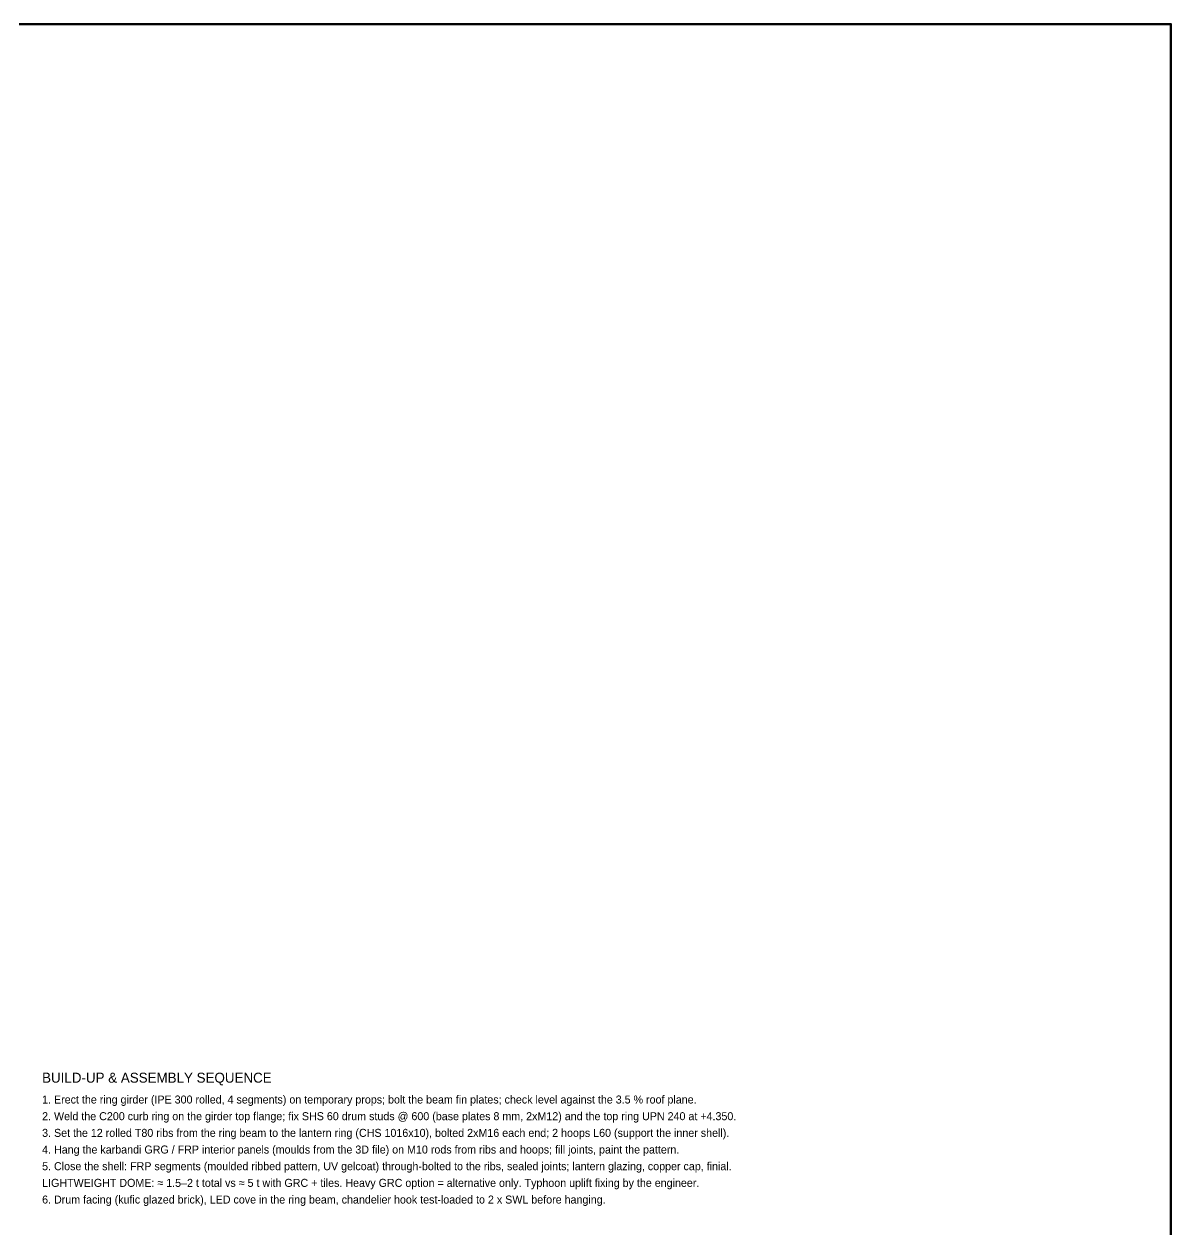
# Model space of a CAD drawing. Header units: metres. Extents: x 10 to 831, y 10 to 584.
# Drawn here: x 555.7 to 831, y 294.7 to 584 of the extents above; entities that cross this region are included whole.
import ezdxf

# ---------------------------------------------------------------- set-up
doc = ezdxf.new("R2010")
doc.units = ezdxf.units.M
doc.layers.add('FRAME', color=7, linetype='Continuous', lineweight=50)
doc.layers.add('TXT', color=7, linetype='Continuous', lineweight=18)

msp = doc.modelspace()

# ---------------------------------------------------------------- linework, layer by layer
at = {"layer": 'FRAME'}
msp.add_lwpolyline([(10, 10), (831, 10), (831, 584), (10, 584), (10, 10)], close=True, dxfattribs=at)

# ---------------------------------------------------------------- texts
at = {"layer": 'TXT'}
for s, height, p in [('BUILD-UP & ASSEMBLY SEQUENCE', 2.4, (560, 330)), ('1. Erect the ring girder (IPE 300 rolled, 4 segments) on temporary props; bolt the beam fin plates; check level against the 3.5 % roof plane.', 1.92, (560, 325)), ('2. Weld the C200 curb ring on the girder top flange; fix SHS 60 drum studs @ 600 (base plates 8 mm, 2xM12) and the top ring UPN 240 at +4.350.', 1.92, (560, 321)), ('3. Set the 12 rolled T80 ribs from the ring beam to the lantern ring (CHS 1016x10), bolted 2xM16 each end; 2 hoops L60 (support the inner shell).', 1.92, (560, 317)), ('4. Hang the karbandi GRG / FRP interior panels (moulds from the 3D file) on M10 rods from ribs and hoops; fill joints, paint the pattern.', 1.92, (560, 313)), ('5. Close the shell: FRP segments (moulded ribbed pattern, UV gelcoat) through-bolted to the ribs, sealed joints; lantern glazing, copper cap, finial.', 1.92, (560, 309)), ('LIGHTWEIGHT DOME: ≈ 1.5–2 t total vs ≈ 5 t with GRC + tiles. Heavy GRC option = alternative only. Typhoon uplift fixing by the engineer.', 1.92, (560, 305)), ('6. Drum facing (kufic glazed brick), LED cove in the ring beam, chandelier hook test-loaded to 2 x SWL before hanging.', 1.92, (560, 301))]:
    msp.add_text(s, height=height, dxfattribs=at).set_placement(p)

doc.saveas('drawing.dxf')
